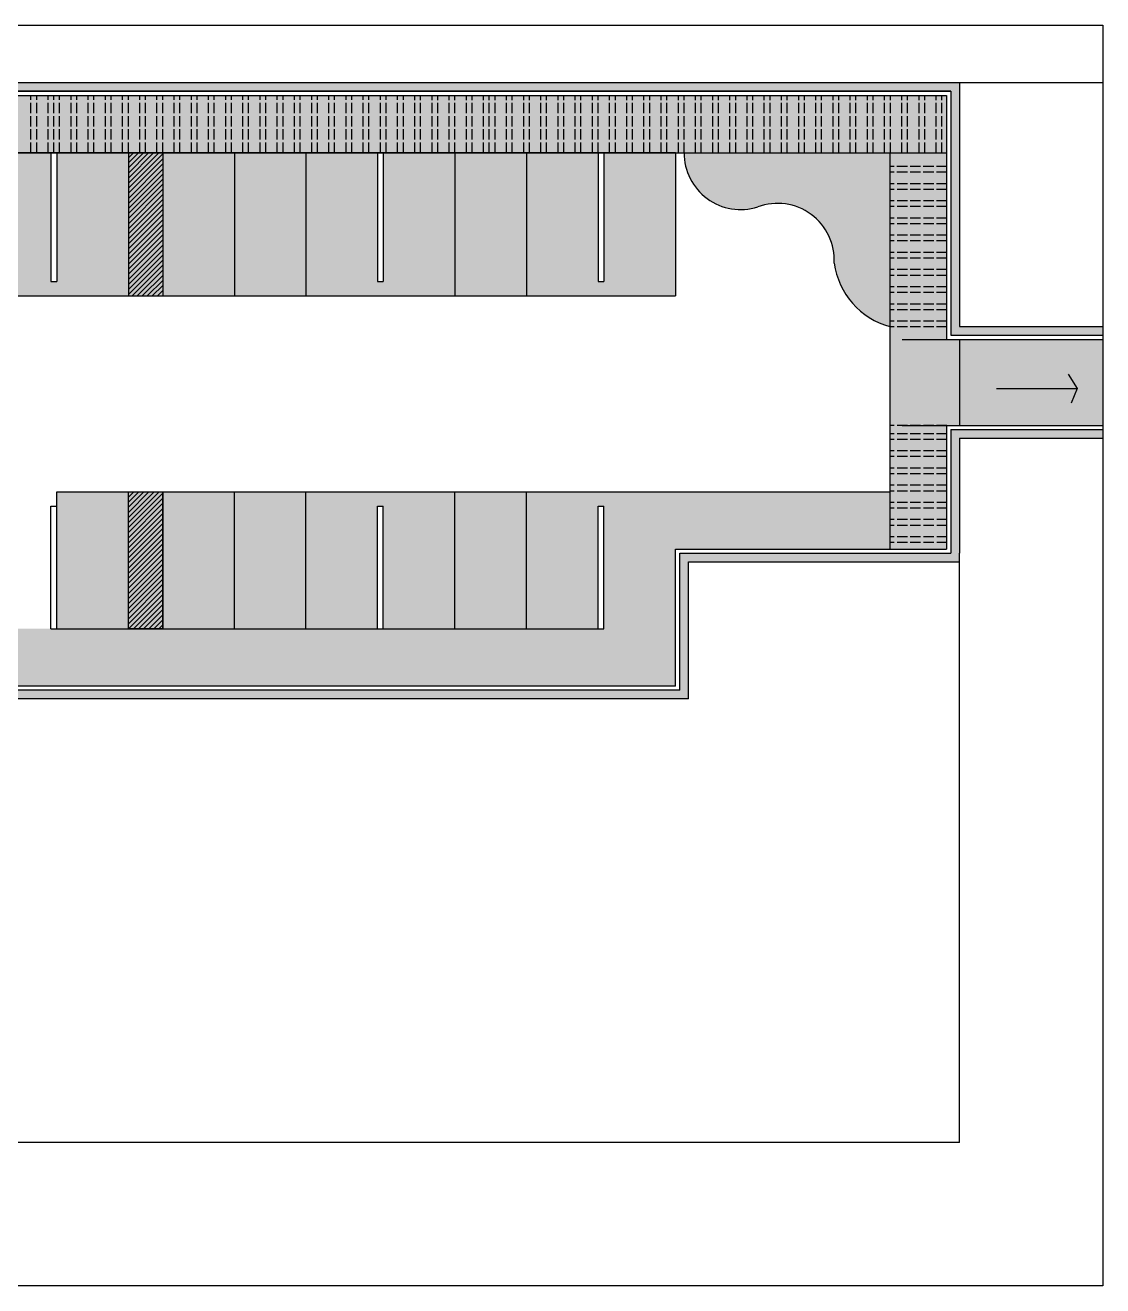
# Model space of a CAD drawing. Header units: inches. Extents: x -55 to 235, y -47 to 159.
# Drawn here: x 197.17 to 234.79, y -25.63 to 18.37 of the extents above; entities that cross this region are included whole.
import ezdxf

# ---------------------------------------------------------------- set-up
doc = ezdxf.new("R2010")
doc.units = ezdxf.units.IN
doc.header["$LTSCALE"] = 0.03
doc.header["$MEASUREMENT"] = 0
doc.linetypes.add('ACAD_ISO02W100', pattern=[15, 12, -3])
pattern_1 = [(37.50000000000001, (0, 0), (-0.003149667905480408, 0.09634118845065794), [0, -0.07600000000000001, 0, -0.085, 0, -0.08125]), (7.499999999999999, (0, 0), (0.08848883526338636, 0.141107303261487), [0, -0.041, 0, -0.0685, 0, -0.02625]), (327.5, (-0.0615, 0), (0.1557070930875748, 0.0002829526768482471), [0, -0.025, 0, -0.09000000000000001, 0, -0.1175]), (317.5, (-0.0615, 0), (0.1503063302286147, 0.04388377824671247), [0, -0.0125, 0, -0.059, 0, -0.0675])]
pattern_2 = [(45, (0, 0), (-0.08838834764831843, 0.08838834764831845), [])]

msp = doc.modelspace()

# ---------------------------------------------------------------- hatches: boundary and pattern name
h = msp.add_hatch()
h.set_pattern_fill('AR-SAND', scale=0.05)
h.set_pattern_definition(pattern_1)
h.paths.add_polyline_path([(229.7872551469094, 16.37142438443669), (164.8872551469095, 16.37142438443669), (164.8872551469095, 16.07142438443681), (229.7872551469094, 16.07142438443681)])
h = msp.add_hatch(color=254)
h.dxf.hatch_style = 1
h.paths.add_polyline_path([(227.3725664576581, 15.92190613717713), (167.3302401153936, 15.92190613717713), (167.3302401153936, 13.91953775051424), (227.3725664576581, 13.91953775051424)])
h = msp.add_hatch(color=254)
h.dxf.hatch_style = 1
h.paths.add_polyline_path([(229.3372551469095, 15.9214243844367), (227.3576889368003, 15.9214243844367), (227.3576889368003, 0.08759199483925739), (229.3372551469095, 0.08759199483925761)])
h = msp.add_hatch()
h.set_pattern_fill('AR-SAND', scale=0.05)
h.set_pattern_definition(pattern_1)
h.paths.add_polyline_path([(229.7872551469096, 16.07037956674147), (229.4872551469095, 16.07037956674147), (229.4872551469095, 7.854357240674596), (229.7872551469096, 7.854357240674596)])
h.paths.add_polyline_path([(234.7872551469095, 7.854357240674596), (229.4872551469096, 7.854357240674596), (229.4872551469096, 7.554357240674603), (234.7872551469095, 7.554357240674603)])
h = msp.add_hatch(color=253)
h.dxf.hatch_style = 1
h.paths.add_polyline_path([(185.3721174414313, 13.91905599777379), (182.8721174414313, 13.91905599777379), (182.8721174414313, 8.921424384436463), (185.3721174414313, 8.921424384436463)])
h.paths.add_polyline_path([(187.8721174414313, 13.91905599777379), (185.3721174414313, 13.91905599777379), (185.3721174414313, 8.921424384436463), (187.8721174414312, 8.921424384436463), (190.5721174414313, 8.921424384436474), (190.5721174414313, 13.91905599777379), (188.0721174414313, 13.91905599777379), (188.0721174414313, 9.421424384436461), (187.8721174414313, 9.421424384436463)])
h.paths.add_polyline_path([(193.0721174414313, 13.91905599777379), (190.5721174414313, 13.91905599777379), (190.5721174414313, 8.921424384436474), (193.0721174414313, 8.921424384436483)])
h.paths.add_polyline_path([(195.5721174414313, 13.91905599777379), (193.0721174414313, 13.91905599777379), (193.0721174414313, 8.921424384436484), (195.5721174414313, 8.921424384436493)])
h.paths.add_polyline_path([(198.0721174414313, 13.91905599777379), (195.5721174414313, 13.91905599777379), (195.5721174414313, 8.921424384436493), (200.7721174414312, 8.921424384436513), (200.7721174414312, 13.91905599777379), (198.2721174414312, 13.91905599777379), (198.2721174414312, 9.421424384436504), (198.0721174414313, 9.421424384436504)])
h.paths.add_polyline_path([(204.4721174414314, 13.91905599777379), (201.9721174414314, 13.91905599777379), (201.9721174414314, 8.921424384436518), (204.4721174414314, 8.921424384436529)])
h.paths.add_polyline_path([(206.9721174414314, 13.91905599777379), (204.4721174414314, 13.91905599777379), (204.4721174414314, 8.921424384436529), (206.9721174414314, 8.921424384436538)])
h.paths.add_polyline_path([(209.4721174414314, 13.91905599777379), (206.9721174414314, 13.91905599777379), (206.9721174414314, 8.921424384436538), (212.1721174414313, 8.921424384436559), (212.1721174414313, 13.91905599777379), (209.6721174414313, 13.91905599777379), (209.6721174414313, 9.421424384436548), (209.4721174414314, 9.421424384436548)])
h.paths.add_polyline_path([(214.6721174414313, 13.91905599777379), (212.1721174414313, 13.91905599777379), (212.1721174414313, 8.921424384436559), (214.6721174414313, 8.921424384436568)])
h.paths.add_polyline_path([(217.1721174414313, 13.91905599777379), (214.6721174414313, 13.91905599777379), (214.6721174414313, 8.921424384436568), (219.8698906399285, 8.92142438443659), (219.8721163866459, 13.91905599777379), (217.3721174414313, 13.91905599777379), (217.3721174414313, 9.42142438443659), (217.1721174414314, 9.421424384436587)])
h = msp.add_hatch()
h.set_pattern_fill('ANSI31')
h.set_pattern_definition(pattern_2)
h.paths.add_polyline_path([(201.9721174414314, 13.91905599777374), (200.7721174414312, 13.91905599777374), (200.7721174414312, 8.921424384436515), (201.9721174414314, 8.921424384436518)])
h = msp.add_hatch(color=5)
h.dxf.hatch_style = 1
h.paths.add_polyline_path([(201.9721174414314, 13.91905599777379), (200.7721174414312, 13.91905599777379), (200.7721174414312, 8.921424384436513), (201.9721174414314, 8.921424384436518)])
h = msp.add_hatch(color=3)
h.dxf.hatch_style = 1
edge = h.paths.add_edge_path()
edge.add_line((227.3425518471325, 13.91905599777379), (220.1727086620665, 13.91905599777378))
edge.add_arc((222.1458072371386, 13.90847319993209), 1.973126955510449, 179.6926946047581, 287.6466629965005)
edge.add_arc((223.4344579714155, 10.17114927328971), 1.981264874517392, -3.0572934814292125, 110.39665108261221, ccw=False)
edge.add_arc((228.0504121674811, 10.42093914963591), 2.661354287977429, 187.6755599274276, 254.9127302242472)
edge.add_line((227.3576882882679, 7.851320447706836), (227.3425518471325, 13.91905599777379))
h = msp.add_hatch(color=1)
h.dxf.hatch_style = 1
h.paths.add_polyline_path([(234.7872551469095, 7.404357240674605), (227.3576889368003, 7.404357240674603), (227.3576889368003, 4.404357240674603), (234.7872551469095, 4.404357240674605)])
h = msp.add_hatch()
h.set_pattern_fill('AR-SAND', scale=0.05)
h.set_pattern_definition(pattern_1)
h.paths.add_polyline_path([(234.7872551469095, 4.254357240674603), (229.4872551469096, 4.254357240674596), (229.4872551469096, 3.954357240674516), (234.7872551469095, 3.954357240674522)])
h.paths.add_polyline_path([(229.7872551469095, 3.954357240674517), (229.4872551469096, 3.954357240674516), (229.4872551469096, -0.3624080051607761), (229.7872551469095, -0.3624080051607761)])
h = msp.add_hatch(color=253)
h.dxf.hatch_style = 1
h.paths.add_polyline_path([(217.1721174414314, 1.587591994839244), (217.3721174414313, 1.58759199483924), (217.3721174414313, 2.087591994839367), (214.6721174414313, 2.087591994839372), (214.6721174414313, -2.694078477997241), (217.1721174414313, -2.694078477997245)])
h.paths.add_polyline_path([(214.6721174414313, 2.087591994839376), (212.1721174414313, 2.087591994839386), (212.1721174414313, -2.694078477997212), (214.6721174414313, -2.694078477997242)])
h.paths.add_polyline_path([(212.1721174414313, 2.087591994839386), (206.9721174414314, 2.087591994839406), (206.9721174414313, -2.69407847799715), (209.4721174414313, -2.694078477997179), (209.4721174414313, 1.587591994839471), (209.6721174414313, 1.587591994839471), (209.6721174414313, -2.694078477997182), (212.1721174414313, -2.694078477997212)])
h.paths.add_polyline_path([(206.9721174414314, 2.087591994839406), (204.4721174414314, 2.087591994839416), (204.4721174414313, -2.69407847799712), (206.9721174414313, -2.69407847799715)])
h.paths.add_polyline_path([(204.4721174414314, 2.087591994839416), (201.9721174414314, 2.087591994839425), (201.9721174414313, -2.69407847799709), (204.4721174414313, -2.69407847799712)])
h.paths.add_polyline_path([(200.7721174414312, 2.08759199483943), (198.2721174414312, 2.087591994839439), (198.2721174414312, -2.694078477997046), (200.7721174414312, -2.694078477997076)])
h = msp.add_hatch()
h.set_pattern_fill('ANSI31')
h.set_pattern_definition(pattern_2)
h.paths.add_polyline_path([(201.9721174414314, 2.087591994839471), (200.7721174414312, 2.087591994839471), (200.7721174414312, -2.694078477997076), (201.9721174414313, -2.694078477997091)])
h = msp.add_hatch(color=5)
h.dxf.hatch_style = 1
h.paths.add_polyline_path([(201.9721174414313, 2.08759199483943), (200.7721174414312, 2.08759199483943), (200.7721174414312, -2.694078477997091), (201.9721174414313, -2.69407847799709)])
h = msp.add_hatch(color=254)
h.dxf.hatch_style = 1
h.paths.add_polyline_path([(219.8721174414312, 2.087591994839362), (217.3721174414312, 2.08759199483936), (217.3721174414313, -2.701253882709281), (219.8721174414313, -2.701253882709279)])
h.paths.add_polyline_path([(227.3576889368003, 2.087591994839326), (219.8721174414312, 2.087591994839355), (219.8721174414312, 0.08759199483933966), (227.3576889368003, 0.08759199483925173)])
h = msp.add_hatch()
h.set_pattern_fill('AR-SAND', scale=0.05)
h.set_pattern_definition(pattern_1)
h.paths.add_polyline_path([(220.3221174414312, -0.06240800516066258), (220.0221174414313, -0.06240800516066258), (220.0221174414313, -4.852246545089301), (220.3221174414312, -4.852246545089301)])
h = msp.add_hatch()
h.set_pattern_fill('AR-SAND', scale=0.05)
h.set_pattern_definition(pattern_1)
h.paths.add_polyline_path([(229.7872551469095, -0.06240800516077635), (220.3221174414313, -0.06240800516077641), (220.3221174414313, -0.3624080051606656), (229.7872551469095, -0.3624080051606656)])
h = msp.add_hatch(color=254)
h.dxf.hatch_style = 1
h.paths.add_polyline_path([(219.8721174414312, -2.694078478145856), (167.3376235205486, -2.694078478145856), (167.3376235205486, -4.69407847799717), (219.8721174414312, -4.69407847799717)])
h = msp.add_hatch()
h.set_pattern_fill('AR-SAND', scale=0.05)
h.set_pattern_definition([(37.50000000000001, (0, -0.1500000000000004), (-0.003149667905480408, 0.09634118845065794), [0, -0.07600000000000001, 0, -0.085, 0, -0.08125]), (7.499999999999999, (0, -0.1500000000000004), (0.08848883526338636, 0.141107303261487), [0, -0.041, 0, -0.0685, 0, -0.02625]), (327.5, (-0.0615, -0.1500000000000004), (0.1557070930875748, 0.0002829526768482471), [0, -0.025, 0, -0.09000000000000001, 0, -0.1175]), (317.5, (-0.0615, -0.1500000000000004), (0.1503063302286147, 0.04388377824671247), [0, -0.0125, 0, -0.059, 0, -0.0675])])
h.paths.add_polyline_path([(165.3372551469095, -5.144078477997194), (165.3372551469095, -4.844078477997224), (164.8872551469095, -4.844078477997224), (164.8872551469095, -5.144078477997194)])
h.paths.add_polyline_path([(165.3372551469095, -4.844078477997224), (165.3372551469095, -5.144078477997195), (220.3221174414312, -5.1440784779972), (220.3221174414312, -4.844078477997229)])

# ---------------------------------------------------------------- linework, layer by layer
for p, q in [((159.7872551469095, 18.3714243844367), (234.7872551469095, 18.3714243844367)), ((234.7872551469095, 18.3714243844367), (234.7872551469095, -25.6285756155633)), ((164.8872551469095, 16.37142438443669), (234.7872551469095, 16.37142438443669)), ((229.7872551469094, 16.37142438443669), (229.7872551469096, 7.854357240674603)), ((165.1872551469095, 16.0714243844367), (229.4872551469095, 16.07142438443681)), ((165.3372551469095, 15.92142438443669), (206.8278757719337, 15.9214243844367)), ((165.3372551469095, 15.92142438443669), (229.3372551469095, 15.92142438443669)), ((170.7872551469095, 15.9214243844367), (229.3372551469095, 15.9214243844367)), ((229.3372551469095, 15.92142438443669), (229.3372551469096, 7.404357240674504)), ((229.4872551469095, 16.07142438443681), (229.4872551469096, 7.554357240674599)), ((165.3372551469095, 13.91905599777379), (229.3372551469095, 13.91905599777379)), ((219.8721174414313, 13.92142438443669), (187.8721174414312, 13.92142438443669)), ((198.0721174414313, 13.92142438443669), (198.0721174414313, 9.421424384436504)), ((198.2721174414312, 13.92142438443669), (198.2721174414312, 9.421424384436504)), ((200.7721174414312, 13.92142438443669), (200.7721174414312, 8.921424384436463)), ((201.9721174414314, 13.92142438443669), (201.9721174414314, 8.92142438443653)), ((204.4721174414314, 13.92142438443669), (204.4721174414314, 8.92142438443653)), ((206.9721174414314, 13.92142438443669), (206.9721174414314, 8.92142438443653)), ((209.4721174414314, 13.92142438443669), (209.4721174414314, 9.421424384436548)), ((209.6721174414313, 13.92142438443669), (209.6721174414313, 9.421424384436548)), ((212.1721174414313, 13.92142438443669), (212.1721174414313, 8.921424384436587)), ((214.6721174414313, 13.92142438443669), (214.6721174414313, 8.921424384436587)), ((217.1721174414313, 13.92142438443669), (217.1721174414314, 9.42142438443659)), ((217.3721174414313, 13.92142438443669), (217.3721174414313, 9.421424384436587)), ((219.8721174414313, 13.92142438443666), (219.8698906399285, 8.92142438443659)), ((220.1727086620665, 13.91905599777378), (227.7721174087093, 13.91956448503749)), ((227.3576889368004, 13.91905599777379), (227.3576889368003, 0.08759199483925206)), ((227.3576889368003, 13.78736144723012), (227.3576889368003, 7.270294303468022)), ((229.7872551469095, 10.40435724067459), (229.7872551469095, 7.854357240674604)), ((198.0721174414313, 9.421424384436504), (198.2721174414312, 9.421424384436504)), ((209.4721174414314, 9.421424384436548), (209.6721174414313, 9.421424384436548)), ((217.1721174414313, 9.421424384436587), (217.3721174414313, 9.42142438443659)), ((187.8721174414313, 8.921424384436463), (219.8698906399285, 8.92142438443659)), ((229.4872551469096, 7.554357240674598), (234.7872551469095, 7.554357240674603)), ((229.7872551469094, 7.854357240674604), (234.7872551469095, 7.854357240674604)), ((227.7872551469094, 7.404357240674592), (229.7872551469095, 7.404357240674592)), ((229.3372551469096, 7.404357240674504), (234.7872551469095, 7.404357240674603)), ((229.7872551469097, 7.404357240674513), (229.7872551469097, 4.404357240674523)), ((233.5769970993346, 6.195133715618883), (233.8874121904332, 5.685836653523499)), ((231.0715039546676, 5.685836653523499), (233.8874121904332, 5.685836653523499)), ((233.8874121904332, 5.685836653523499), (233.6878598131281, 5.176539705894587)), ((227.7872551469095, 4.404357240674592), (229.7872551469095, 4.404357240674592)), ((229.3372551469097, 4.404357240674592), (229.3372551469097, 0.08759199483922891)), ((229.7872551469096, 4.404357240674523), (234.7872551469095, 4.404357240674603)), ((229.4872551469097, 4.254357240674518), (234.7872551469095, 4.254357240674603)), ((229.4872551469096, 4.254357240674518), (229.4872551469097, -0.06240800516078107)), ((229.7872551469096, 3.954357240674522), (234.7872551469095, 3.954357240674602)), ((229.7872551469096, 3.954357240674522), (229.7872551469097, -0.06240800516077627)), ((198.2721174414312, -2.694078477997043), (198.2721174414312, 2.087591994839439)), ((198.2725984318574, 2.087591994839439), (227.3576889368003, 2.087591994839327)), ((200.7721174414312, -2.694078477997072), (200.7721174414312, 2.087591994839439)), ((201.9721174414313, -2.694078477997084), (201.9721174414314, 2.087591994839427)), ((204.4721174414313, -2.694078477997114), (204.4721174414314, 2.087591994839398)), ((206.9721174414313, -2.694078477997143), (206.9721174414314, 2.087591994839368)), ((212.1721174414313, -2.694078477997205), (212.1721174414313, 2.087591994839306)), ((214.6721174414313, -2.694078477997235), (214.6721174414313, 2.087591994839276)), ((198.0721174414312, -2.69407847799704), (198.0721174414312, 1.587591994839471)), ((198.0721174414312, 1.587591994839471), (198.2721174414312, 1.587591994839468)), ((209.4721174414313, -2.694078477997173), (209.4721174414313, 1.587591994839471)), ((209.4721174414313, 1.587591994839471), (209.6721174414313, 1.587591994839471)), ((209.6721174414313, -2.694078477997175), (209.6721174414313, 1.587591994839471)), ((217.1721174414313, -2.694078477997265), (217.1721174414314, 1.587591994839244)), ((217.1721174414313, -2.694078477997294), (217.1721174414314, 1.587591994839244)), ((217.1721174414314, 1.587591994839244), (217.3721174414313, 1.58759199483924)), ((217.3721174414313, -2.694078477997296), (217.3721174414314, 1.587591994839241)), ((219.8721174414312, -4.69407847799717), (219.8721174414313, 0.08759199483933955)), ((219.8721174414313, 0.08759199483933955), (229.3372551469097, 0.0875919948392289)), ((220.0221174414312, -4.844078477997224), (220.0221174414313, -0.06240800516066221)), ((220.0221174414313, -0.06240800516060223), (229.4872551469097, -0.062408005160771)), ((220.3221174414312, -5.144078477997224), (220.3221174414313, -0.3624080051606657)), ((220.3221174414313, -0.3624080051606656), (229.7872551469095, -0.3624080051607763)), ((229.7872551469095, -20.6285756155633), (229.7872551469097, -0.06240800516077538)), ((198.0721174414312, -2.694078477997044), (217.1721174414313, -2.694078477997271)), ((217.1721174414313, -2.694078477997265), (217.3721174414312, -2.694078477997268)), ((219.8721174414313, -4.694078477997223), (165.3372551469095, -4.694078477997166)), ((201.8077234963229, -4.69407847799717), (201.8077234963229, -4.69407847799717)), ((220.3221174414312, -5.144078477997224), (164.8872551469095, -5.144078477997168)), ((220.0221174414312, -4.844078477997224), (165.1872551469095, -4.844078477997169)), ((229.7872551469095, -20.6285756155633), (164.7872551469095, -20.6285756155633)), ((234.7872551469095, -25.6285756155633), (159.7872551469095, -25.62857561556331))]:
    msp.add_line(p, q)
at = {"linetype": 'ACAD_ISO02W100'}
for p, q in [((197.3721174395064, 13.92142438443689), (197.3721174395065, 15.9233579760738)), ((197.5721174395064, 13.92142438443688), (197.5721174395065, 15.9233579760738)), ((197.9721174395064, 13.92142438443688), (197.9721174395065, 15.9233579760738)), ((198.1721174395064, 13.92142438443687), (198.1721174395065, 15.92335797607379)), ((198.1721174395064, 13.92138514376091), (198.1721174395065, 15.92331873539783)), ((198.3721174395064, 13.92138514376091), (198.3721174395064, 15.92331873539783)), ((198.7721174395064, 13.92138514376091), (198.7721174395064, 15.92331873539783)), ((198.9721174395064, 13.92138514376091), (198.9721174395064, 15.92331873539783)), ((199.3721174375816, 13.92142438443686), (199.3721174375816, 15.92335797607378)), ((199.5721174375816, 13.92142438443685), (199.5721174375816, 15.92335797607378)), ((199.9721174375816, 13.92142438443685), (199.9721174375816, 15.92335797607377)), ((199.9721174375816, 13.92138514376089), (199.9721174375816, 15.92331873539781)), ((200.1721174375816, 13.92142438443684), (200.1721174375816, 15.92335797607376)), ((200.1721174375816, 13.92138514376088), (200.1721174375816, 15.92331873539781)), ((200.5721174375816, 13.92138514376089), (200.5721174375816, 15.92331873539781)), ((200.7721174375816, 13.92138514376088), (200.7721174375816, 15.92331873539781)), ((201.1721174356568, 13.92142438443683), (201.1721174356568, 15.92335797607375)), ((201.3721174356568, 13.92142438443683), (201.3721174356568, 15.92335797607375)), ((201.7721174356568, 13.92142438443682), (201.7721174356568, 15.92335797607374)), ((201.7721174356568, 13.9213459030849), (201.7721174356568, 15.92327949472182)), ((201.9721174356568, 13.92142438443682), (201.9721174356568, 15.92335797607374)), ((201.9721174356568, 13.9213459030849), (201.9721174356568, 15.92327949472182)), ((202.3721174356568, 13.9213459030849), (202.3721174356568, 15.92327949472182)), ((202.5721174356568, 13.9213459030849), (202.5721174356568, 15.92327949472182)), ((202.972117433732, 13.92138514376085), (202.972117433732, 15.92331873539777)), ((203.172117433732, 13.92138514376084), (203.172117433732, 15.92331873539777)), ((203.572117433732, 13.92138514376084), (203.572117433732, 15.92331873539775)), ((203.572117433732, 13.92138514376084), (203.572117433732, 15.92331873539776)), ((203.7721174337319, 13.92138514376083), (203.772117433732, 15.92331873539775)), ((203.7721174337319, 13.92138514376083), (203.772117433732, 15.92331873539775)), ((204.172117433732, 13.92138514376084), (204.172117433732, 15.92331873539775)), ((204.3721174337319, 13.92138514376083), (204.372117433732, 15.92331873539775)), ((204.7721174318071, 13.92142438443678), (204.7721174318072, 15.9233579760737)), ((204.9721174318071, 13.92142438443678), (204.9721174318072, 15.9233579760737)), ((205.3721174318071, 13.92142438443677), (205.3721174318072, 15.92335797607369)), ((205.3721174318071, 13.92138514376081), (205.3721174318072, 15.92331873539773)), ((205.5721174318071, 13.92142438443677), (205.5721174318072, 15.92335797607368)), ((205.5721174318071, 13.92138514376081), (205.5721174318072, 15.92331873539773)), ((205.9721174318071, 13.92138514376081), (205.9721174318072, 15.92331873539773)), ((206.1721174318071, 13.92138514376081), (206.1721174318072, 15.92331873539773)), ((206.5721174298823, 13.92142438443676), (206.5721174298824, 15.92335797607368)), ((206.7721174298823, 13.92142438443675), (206.7721174298823, 15.92335797607368)), ((207.1721174298823, 13.92142438443675), (207.1721174298823, 15.92335797607367)), ((207.1721174298823, 13.92138514376079), (207.1721174298823, 15.9233187353977)), ((207.3721174298823, 13.92142438443674), (207.3721174298823, 15.92335797607366)), ((207.3721174298823, 13.92138514376078), (207.3721174298823, 15.9233187353977)), ((207.7721174298823, 13.92138514376079), (207.7721174298823, 15.9233187353977)), ((207.9721174298823, 13.92138514376078), (207.9721174298823, 15.9233187353977)), ((208.3721174279575, 13.92142438443673), (208.3721174279575, 15.92335797607365)), ((208.5721174279575, 13.92142438443673), (208.5721174279575, 15.92335797607365)), ((208.9721174279575, 13.92142438443672), (208.9721174279575, 15.92335797607364)), ((208.9721174279575, 13.92138514376076), (208.9721174279575, 15.92331873539768)), ((209.1721174279575, 13.92142438443672), (209.1721174279575, 15.92335797607363)), ((209.1721174279575, 13.92138514376076), (209.1721174279575, 15.92331873539768)), ((209.5721174279575, 13.92138514376076), (209.5721174279575, 15.92331873539768)), ((209.7721174279575, 13.92138514376076), (209.7721174279575, 15.92331873539768)), ((210.1721174260327, 13.9214243844367), (210.1721174260327, 15.92335797607363)), ((210.3721174260327, 13.9214243844367), (210.3721174260327, 15.92335797607362)), ((210.7721174260327, 13.92142438443669), (210.7721174260327, 15.92335797607361)), ((210.7721174260327, 13.91949079279913), (210.7721174260327, 15.92142438443605)), ((210.9721174260327, 13.92142438443669), (210.9721174260327, 15.92335797607361)), ((210.9721174260327, 13.91949079279913), (210.9721174260327, 15.92142438443605)), ((211.3721174260327, 13.91949079279913), (211.3721174260327, 15.92142438443605)), ((211.3721174260327, 13.91949079279913), (211.3721174260327, 15.92142438443605)), ((211.5721174260327, 13.91949079279913), (211.5721174260327, 15.92142438443605)), ((211.5721174260327, 13.91949079279913), (211.5721174260327, 15.92142438443605)), ((211.9721174260327, 13.91949079279913), (211.9721174260327, 15.92142438443605)), ((212.1721174260327, 13.91945155212338), (212.1721174260327, 15.9213851437603)), ((212.5721174241079, 13.91949079279932), (212.5721174241079, 15.92142438443624)), ((212.7721174241078, 13.91949079279932), (212.7721174241079, 15.92142438443624)), ((213.1721174241079, 13.91949079279931), (213.1721174241079, 15.92142438443623)), ((213.3721174241078, 13.91949079279931), (213.3721174241079, 15.92142438443623)), ((213.3721174241078, 13.91945155212335), (213.3721174241079, 15.92138514376027)), ((213.5721174241078, 13.91945155212335), (213.5721174241079, 15.92138514376027)), ((213.9721174241078, 13.91945155212335), (213.9721174241079, 15.92138514376027)), ((214.1721174241078, 13.91945155212335), (214.1721174241079, 15.92138514376027)), ((214.572117422183, 13.91949079279929), (214.5721174221831, 15.92142438443621)), ((214.772117422183, 13.91949079279929), (214.772117422183, 15.92142438443621)), ((215.172117422183, 13.91949079279928), (215.172117422183, 15.92142438443621)), ((215.172117422183, 13.91945155212332), (215.172117422183, 15.92138514376025)), ((215.372117422183, 13.91949079279928), (215.372117422183, 15.9214243844362)), ((215.372117422183, 13.91945155212332), (215.372117422183, 15.92138514376025)), ((215.772117422183, 13.91945155212332), (215.772117422183, 15.92138514376025)), ((215.972117422183, 13.91945155212332), (215.972117422183, 15.92138514376025)), ((216.3721174202582, 13.91949079279927), (216.3721174202582, 15.92142438443619)), ((216.5721174202582, 13.91949079279926), (216.5721174202582, 15.92142438443618)), ((216.9721174202582, 13.91949079279926), (216.9721174202582, 15.92142438443618)), ((216.9721174202582, 13.91941231144734), (216.9721174202582, 15.92134590308426)), ((217.1721174202582, 13.91949079279925), (217.1721174202582, 15.92142438443618)), ((217.1721174202582, 13.91941231144733), (217.1721174202582, 15.92134590308426)), ((217.5721174202582, 13.91941231144734), (217.5721174202582, 15.92134590308426)), ((217.7721174202582, 13.91941231144733), (217.7721174202582, 15.92134590308426)), ((218.1721174183334, 13.91945155212328), (218.1721174183334, 15.9213851437602)), ((218.3721174183334, 13.91945155212328), (218.3721174183334, 15.9213851437602)), ((218.7721174183334, 13.91945155212327), (218.7721174183334, 15.92138514376019)), ((218.7721174183334, 13.91945155212327), (218.7721174183334, 15.9213851437602)), ((218.9721174183334, 13.91945155212327), (218.9721174183334, 15.92138514376019)), ((218.9721174183334, 13.91945155212327), (218.9721174183334, 15.92138514376019)), ((219.3721174183334, 13.91945155212327), (219.3721174183334, 15.92138514376019)), ((219.5721174183334, 13.91945155212327), (219.5721174183334, 15.92138514376019)), ((219.9721174164086, 13.91949079279922), (219.9721174164086, 15.92142438443613)), ((220.1721174164086, 13.91949079279921), (220.1721174164086, 15.92142438443613)), ((220.5721174164086, 13.91949079279921), (220.5721174164086, 15.92142438443613)), ((220.5721174164086, 13.91945155212325), (220.5721174164086, 15.92138514376017)), ((220.7721174164085, 13.9194907927992), (220.7721174164086, 15.92142438443612)), ((220.7721174164085, 13.91945155212325), (220.7721174164086, 15.92138514376017)), ((221.1721174164086, 13.91945155212325), (221.1721174164086, 15.92138514376017)), ((221.3721174164085, 13.91945155212325), (221.3721174164086, 15.92138514376017)), ((221.7721174144837, 13.91949079279919), (221.7721174144838, 15.92142438443611)), ((221.9721174144837, 13.91949079279919), (221.9721174144838, 15.92142438443611)), ((222.3721174144837, 13.91949079279918), (222.3721174144838, 15.92142438443611)), ((222.3721174144837, 13.91945155212322), (222.3721174144838, 15.92138514376014)), ((222.5721174144837, 13.91949079279918), (222.5721174144838, 15.9214243844361)), ((222.5721174144837, 13.91945155212322), (222.5721174144838, 15.92138514376014)), ((222.9721174144837, 13.91945155212322), (222.9721174144838, 15.92138514376014)), ((223.1721174144837, 13.91945155212322), (223.1721174144838, 15.92138514376014)), ((223.5721174125589, 13.91949079279917), (223.572117412559, 15.92142438443608)), ((223.7721174125589, 13.91949079279916), (223.7721174125589, 15.92142438443608)), ((224.1721174125589, 13.91949079279916), (224.1721174125589, 15.92142438443608)), ((224.1721174125589, 13.9194515521232), (224.1721174125589, 15.92138514376012)), ((224.3721174125589, 13.91949079279915), (224.3721174125589, 15.92142438443607)), ((224.3721174125589, 13.91945155212319), (224.3721174125589, 15.92138514376012)), ((224.7721174125589, 13.9194515521232), (224.7721174125589, 15.92138514376012)), ((224.9721174125589, 13.91945155212319), (224.9721174125589, 15.92138514376012)), ((225.3721174106341, 13.91949079279914), (225.3721174106341, 15.92142438443606)), ((225.5721174106341, 13.91949079279914), (225.5721174106341, 15.92142438443606)), ((225.9721174106341, 13.91956448503751), (225.9721174106341, 15.92149807667443)), ((225.9721174106341, 13.91952524436155), (225.9721174106341, 15.92145883599847)), ((225.9721174106341, 13.91949079279913), (225.9721174106341, 15.92142438443605)), ((226.1721174106341, 13.91956448503751), (226.1721174106341, 15.92149807667442)), ((226.1721174106341, 13.91952524436155), (226.1721174106341, 15.92145883599847)), ((226.1721174106341, 13.91949079279913), (226.1721174106341, 15.92142438443605)), ((226.5721174106341, 13.91952524436155), (226.5721174106341, 15.92145883599847)), ((226.7721174106341, 13.91952524436155), (226.7721174106341, 15.92145883599847)), ((227.1721174087093, 13.9195644850375), (227.1721174087093, 15.92149807667442)), ((227.3721174087093, 13.91956448503749), (227.3721174087093, 15.92149807667441)), ((227.7721174087093, 13.91956448503749), (227.7721174087093, 15.9214980766744)), ((227.7721174087093, 13.91777889761767), (227.7721174087093, 15.91971248925459)), ((227.7721174087093, 13.91773965694171), (227.7721174087093, 15.91967324857863)), ((227.9721174087093, 13.91956448503748), (227.9721174087093, 15.9214980766744)), ((227.9721174087093, 13.91777889761766), (227.9721174087093, 15.91971248925458)), ((227.9721174087093, 13.9177396569417), (227.9721174087093, 15.91967324857863)), ((228.3721174087093, 13.91773965694171), (228.3721174087093, 15.91967324857863)), ((228.5721174087093, 13.9177396569417), (228.5721174087093, 15.91967324857863)), ((228.9721174067845, 13.91777889761765), (228.9721174067845, 15.91971248925457)), ((229.1721174067845, 13.91777889761765), (229.1721174067845, 15.91971248925457)), ((229.3413631221913, 13.4394538235732), (227.3394295305544, 13.43945382357322)), ((229.3413631221913, 13.4394538235732), (227.3394295305544, 13.43945382357322)), ((229.3413631221913, 13.2394538235732), (227.3394295305544, 13.23945382357322)), ((229.346652819011, 13.43945382357319), (227.3447192273741, 13.43945382357321)), ((229.346652819011, 13.2394538235732), (227.3447192273741, 13.23945382357322)), ((229.346692059687, 13.43945382357319), (227.34475846805, 13.43945382357321)), ((229.346652819011, 12.83945382357319), (227.3447192273741, 12.83945382357322)), ((229.346652819011, 12.6394538235732), (227.3447192273741, 12.63945382357323)), ((229.3466528190112, 12.03945382549801), (227.3447192273743, 12.03945382549804)), ((229.3466920596869, 12.239453825498), (227.34475846805, 12.23945382549803)), ((229.3448822671829, 11.63945382549799), (227.342948675546, 11.63945382549802)), ((229.3449215078589, 11.63945382549799), (227.3429879162219, 11.63945382549802)), ((229.3466528190112, 11.63945382549801), (227.3447192273743, 11.63945382549803)), ((229.3466528190112, 11.63945382549801), (227.3447192273743, 11.63945382549803)), ((229.3448822671829, 11.439453825498), (227.342948675546, 11.43945382549803)), ((229.3448822671829, 11.039453825498), (227.342948675546, 11.03945382549803)), ((229.3466528190112, 11.439453825498), (227.3447192273743, 11.43945382549803)), ((229.3448822671829, 10.83945382549801), (227.342948675546, 10.83945382549804)), ((229.3448822671831, 10.23945382742282), (227.3429486755462, 10.23945382742285)), ((229.3449215078589, 10.43945382742281), (227.3429879162219, 10.43945382742284)), ((229.3448822671831, 9.839453827422814), (227.3429486755462, 9.839453827422842)), ((229.3448822671831, 9.839453827422814), (227.3429486755462, 9.839453827422842)), ((229.346652819011, 9.839453827422801), (227.344719227374, 9.83945382742283)), ((229.3466920596869, 9.839453827422801), (227.34475846805, 9.83945382742283)), ((229.3448822671831, 9.639453827422813), (227.3429486755462, 9.639453827422841)), ((229.3466528190109, 9.639453827422813), (227.344719227374, 9.639453827422841)), ((229.3466528190109, 9.239453827422807), (227.344719227374, 9.239453827422835)), ((229.3466528190109, 9.039453827422818), (227.344719227374, 9.039453827422847)), ((229.3466528190111, 8.439453829347627), (227.3447192273742, 8.439453829347656)), ((229.3466920596869, 8.639453829347616), (227.3447584680499, 8.639453829347644)), ((229.3466528190111, 8.039453829347622), (227.3447192273742, 8.03945382934765)), ((229.3466528190111, 8.039453829347622), (227.3447192273742, 8.03945382934765)), ((229.3466528190111, 7.839453829347622), (227.3447192273742, 7.839453829347651)), ((229.3466528190111, 4.404357240674592), (227.3447192273741, 4.404357240674621)), ((229.346692059687, 4.404357240674592), (227.3447584680501, 4.404357240674621)), ((229.3448822671832, 4.113113708215868), (227.3429486755463, 4.113113708215897)), ((229.3448822671832, 3.913113708215867), (227.3429486755463, 3.913113708215896)), ((229.346652819011, 3.513113708215862), (227.3447192273741, 3.51311370821589)), ((229.346652819011, 3.313113708215873), (227.3447192273741, 3.313113708215901)), ((229.3466528190112, 2.713113710140682), (227.3447192273743, 2.713113710140711)), ((229.346692059687, 2.913113710140671), (227.3447584680501, 2.913113710140699)), ((229.3466528190112, 2.313113710140676), (227.3447192273743, 2.313113710140705)), ((229.3466528190112, 2.313113710140676), (227.3447192273743, 2.313113710140705)), ((229.3466528190112, 2.313113710140676), (227.3447192273743, 2.313113710140705)), ((229.3466528190112, 2.113113710140677), (227.3447192273743, 2.113113710140706)), ((229.3466528190112, 2.113113710140675), (227.3447192273743, 2.113113710140704)), ((229.3484233708391, 1.71311371014067), (227.3464897792022, 1.713113710140698)), ((229.3484233708391, 1.513113710140681), (227.3464897792022, 1.51311371014071)), ((229.3484233708393, 0.9131137120654902), (227.3464897792024, 0.9131137120655186)), ((229.348462611515, 1.113113712065479), (227.3465290198781, 1.113113712065507)), ((229.3484233708393, 0.5131137120654845), (227.3464897792024, 0.5131137120655129)), ((229.3484233708393, 0.5131137120654845), (227.3464897792024, 0.5131137120655129)), ((229.3484233708393, 0.3131137120654852), (227.3464897792024, 0.3131137120655136))]:
    msp.add_line(p, q, dxfattribs=at)
for points in [[(164.8872551469095, 16.07142438443681), (164.8872551469095, 16.37142438443669), (229.9372551469095, 16.37142438443669)], [(229.4872551469095, 16.07142438443681), (165.1872551469095, 16.07142438443681)]]:
    msp.add_lwpolyline(points)
msp.add_lwpolyline([(200.7721174414312, 2.08759199483943), (201.9721174414313, 2.08759199483943), (201.9721174414313, -2.69407847799709), (200.7721174414312, -2.694078477997091)], close=True)
for centre, radius, start, end in [((222.1458072371386, 13.90847319993209), 1.973126955510449, 179.6926946047581, 287.6466629964607), ((223.4344579714155, 10.17114927328972), 1.981264874517388, 356.9427065185704, 110.3966510826517), ((228.051183555781, 10.42132177601551), 2.662169884068493, 187.6815036916095, 254.9002817379168)]:
    msp.add_arc(centre, radius, start, end)

doc.saveas('drawing.dxf')
